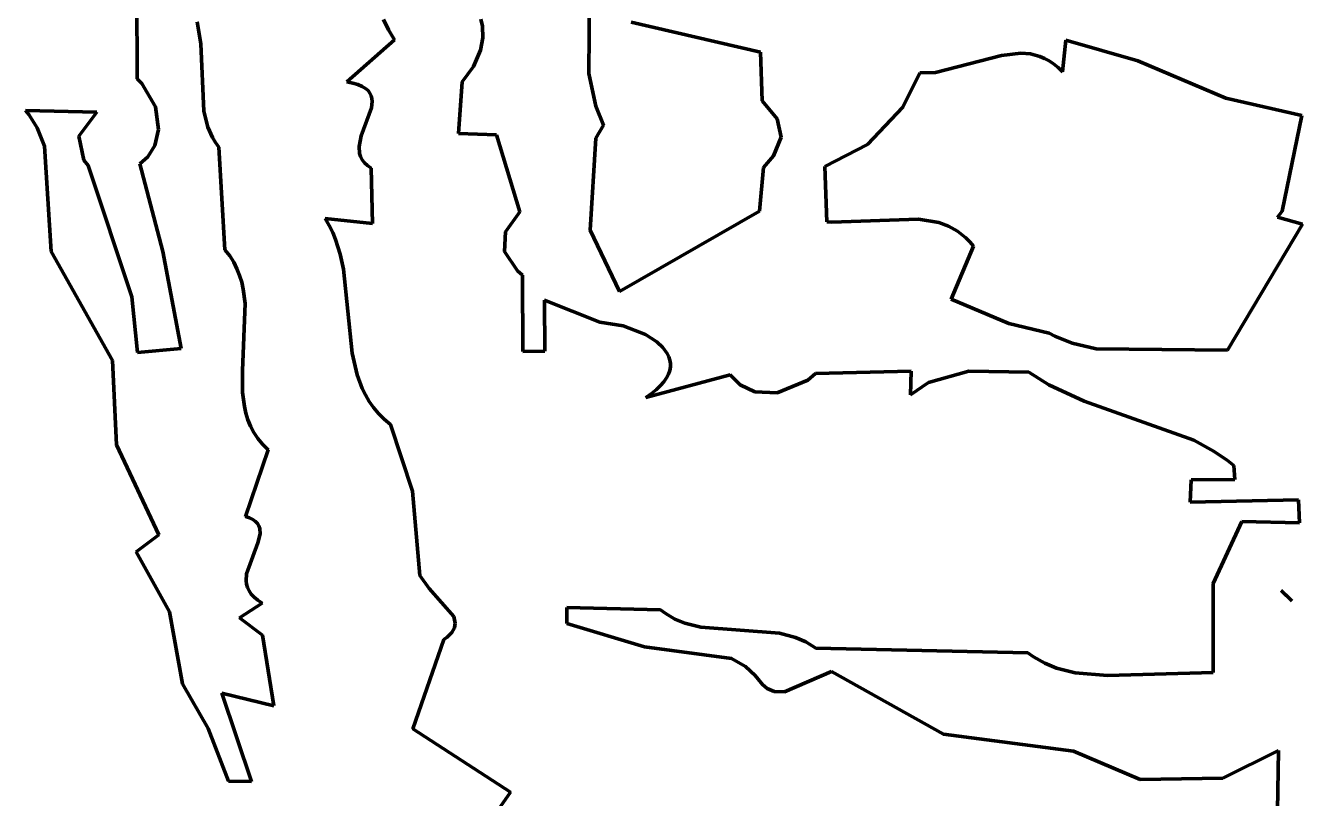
# Model space of a CAD drawing. Header units: millimetres. Extents: x 0 to 6.58, y 0 to 6.88.
# Drawn here: x 0.526 to 1.349, y 1.461 to 1.959 of the extents above; entities that cross this region are included whole.
import ezdxf

# ---------------------------------------------------------------- set-up
doc = ezdxf.new("R2010")
doc.units = ezdxf.units.MM
doc.layers.add('color#020202ff', color=7, linetype='CONTINUOUS', lineweight=100)
doc.layers.add('color#ffffffff', color=7, linetype='CONTINUOUS', lineweight=100)

msp = doc.modelspace()

# ---------------------------------------------------------------- linework, layer by layer
at = {"layer": 'color#020202ff'}
for p, q in [((0.59794, 1.92457), (0.59737, 2.0269)), ((0.88914, 1.92808), (0.89003, 2.01975)), ((0.63668, 1.96123), (0.63898, 1.94722)), ((0.76007, 1.9561), (0.75687, 1.96272)), ((0.81952, 1.96308), (0.82071, 1.9585)), ((0.91663, 1.96115), (0.99985, 1.94173)), ((0.76387, 1.94965), (0.76007, 1.9561)), ((0.82071, 1.9585), (0.82093, 1.95099)), ((0.63898, 1.94722), (0.64085, 1.90366)), ((0.73313, 1.92268), (0.76387, 1.94965)), ((0.82093, 1.95099), (0.81939, 1.94305)), ((1.19473, 1.92918), (1.19682, 1.9495)), ((1.19682, 1.9495), (1.24335, 1.93611)), ((0.81939, 1.94305), (0.81479, 1.93244)), ((0.99985, 1.94173), (1.001, 1.91037)), ((1.11276, 1.92871), (1.15533, 1.93969)), ((1.15533, 1.93969), (1.16793, 1.94109)), ((1.16793, 1.94109), (1.1741, 1.94058)), ((1.1741, 1.94058), (1.18015, 1.93899)), ((1.18015, 1.93899), (1.18313, 1.93775)), ((1.18313, 1.93775), (1.18608, 1.93616)), ((1.18608, 1.93616), (1.189, 1.93422)), ((1.24335, 1.93611), (1.30004, 1.91205)), ((0.81479, 1.93244), (0.80753, 1.92267)), ((0.89384, 1.90698), (0.88914, 1.92808)), ((1.09181, 1.90635), (1.10281, 1.92848)), ((1.10281, 1.92848), (1.11276, 1.92871)), ((1.189, 1.93422), (1.19188, 1.9319)), ((1.19188, 1.9319), (1.19473, 1.92918)), ((0.601, 1.92152), (0.59794, 1.92457)), ((0.60967, 1.90655), (0.601, 1.92152)), ((0.73701, 1.92186), (0.73313, 1.92268)), ((0.74028, 1.92087), (0.73701, 1.92186)), ((0.74297, 1.91972), (0.74028, 1.92087)), ((0.74514, 1.91841), (0.74297, 1.91972)), ((0.80753, 1.92267), (0.80512, 1.88941)), ((0.74682, 1.91697), (0.74514, 1.91841)), ((0.74805, 1.91539), (0.74682, 1.91697)), ((0.74888, 1.9137), (0.74805, 1.91539)), ((0.74934, 1.91189), (0.74888, 1.9137)), ((0.74948, 1.90999), (0.74934, 1.91189)), ((1.30004, 1.91205), (1.34916, 1.90089)), ((0.52809, 1.90152), (0.52595, 1.90424)), ((0.52595, 1.90424), (0.57187, 1.90306)), ((0.57187, 1.90306), (0.56025, 1.88758)), ((0.61167, 1.89181), (0.60967, 1.90655)), ((0.64085, 1.90366), (0.64353, 1.89331)), ((0.74238, 1.88775), (0.74897, 1.90592)), ((0.74897, 1.90592), (0.74948, 1.90999)), ((0.89864, 1.89471), (0.89384, 1.90698)), ((1.001, 1.91037), (1.0107, 1.89885)), ((1.0689, 1.88225), (1.09181, 1.90635)), ((0.5334, 1.89306), (0.52809, 1.90152)), ((0.89367, 1.88621), (0.89864, 1.89471)), ((1.0107, 1.89885), (1.01317, 1.88705)), ((1.34916, 1.90089), (1.33636, 1.8393)), ((0.53822, 1.88115), (0.5334, 1.89306)), ((0.56025, 1.88758), (0.56352, 1.87219)), ((0.60926, 1.88165), (0.61167, 1.89181)), ((0.64353, 1.89331), (0.64648, 1.88671)), ((0.64648, 1.88671), (0.64837, 1.88352)), ((0.74102, 1.88089), (0.74238, 1.88775)), ((0.80512, 1.88941), (0.82967, 1.88843)), ((0.82967, 1.88843), (0.84473, 1.83888)), ((0.89002, 1.82705), (0.89367, 1.88621)), ((1.01317, 1.88705), (1.00842, 1.87499)), ((0.54242, 1.81318), (0.53822, 1.88115)), ((0.60473, 1.87436), (0.60926, 1.88165)), ((0.64837, 1.88352), (0.65058, 1.88042)), ((0.65058, 1.88042), (0.65454, 1.81427)), ((0.74135, 1.87653), (0.74102, 1.88089)), ((1.04154, 1.86813), (1.0689, 1.88225)), ((0.56352, 1.87219), (0.56639, 1.86864)), ((0.59968, 1.86966), (0.60473, 1.87436)), ((0.61443, 1.81323), (0.59968, 1.86966)), ((0.74202, 1.87444), (0.74135, 1.87653)), ((0.74307, 1.87243), (0.74202, 1.87444)), ((0.74455, 1.87051), (0.74307, 1.87243)), ((0.7465, 1.86868), (0.74455, 1.87051)), ((1.00842, 1.87499), (1.00179, 1.86731)), ((0.56639, 1.86864), (0.59445, 1.78403)), ((0.74896, 1.86696), (0.7465, 1.86868)), ((0.74962, 1.8312), (0.74896, 1.86696)), ((1.00179, 1.86731), (0.99932, 1.83929)), ((1.04276, 1.83231), (1.04154, 1.86813)), ((0.84473, 1.83888), (0.8354, 1.82597)), ((0.99932, 1.83929), (0.90901, 1.78741)), ((1.33636, 1.8393), (1.33344, 1.83535)), ((0.72185, 1.83006), (0.71929, 1.83443)), ((0.71929, 1.83443), (0.74962, 1.8312)), ((0.72405, 1.82558), (0.72185, 1.83006)), ((1.04605, 1.83208), (1.04276, 1.83231)), ((1.10191, 1.83417), (1.04605, 1.83208)), ((1.11502, 1.83187), (1.10191, 1.83417)), ((1.12116, 1.82958), (1.11502, 1.83187)), ((1.12695, 1.82636), (1.12116, 1.82958)), ((1.34947, 1.83086), (1.30122, 1.74959)), ((1.33344, 1.83535), (1.34947, 1.83086)), ((0.72595, 1.82101), (0.72405, 1.82558)), ((0.7289, 1.81161), (0.72595, 1.82101)), ((0.8354, 1.82597), (0.83493, 1.81326)), ((0.90901, 1.78741), (0.89002, 1.82705)), ((1.13235, 1.82208), (1.12695, 1.82636)), ((1.13488, 1.8195), (1.13235, 1.82208)), ((0.58198, 1.74287), (0.54242, 1.81318)), ((0.62635, 1.75068), (0.61443, 1.81323)), ((0.65454, 1.81427), (0.65761, 1.81037)), ((0.83493, 1.81326), (0.84333, 1.80073)), ((1.12282, 1.78262), (1.13729, 1.81661)), ((1.13729, 1.81661), (1.13488, 1.8195)), ((0.65761, 1.81037), (0.66018, 1.80632)), ((0.66018, 1.80632), (0.66231, 1.80215)), ((0.73095, 1.80195), (0.7289, 1.81161)), ((0.66231, 1.80215), (0.66402, 1.79786)), ((0.66402, 1.79786), (0.66536, 1.79346)), ((0.73656, 1.74774), (0.73095, 1.80195)), ((0.84333, 1.80073), (0.84639, 1.79797)), ((0.84639, 1.79797), (0.84665, 1.74874)), ((0.66536, 1.79346), (0.66636, 1.78896)), ((0.66636, 1.78896), (0.66751, 1.77973)), ((0.59445, 1.78403), (0.5982, 1.74817)), ((0.66751, 1.77973), (0.66584, 1.73645)), ((0.86081, 1.749), (0.8607, 1.78189)), ((0.8607, 1.78189), (0.89633, 1.76775)), ((1.16018, 1.76676), (1.12282, 1.78262)), ((0.89633, 1.76775), (0.91127, 1.76538)), ((0.91127, 1.76538), (0.92576, 1.75974)), ((1.18615, 1.76058), (1.16018, 1.76676)), ((0.92576, 1.75974), (0.93304, 1.75504)), ((0.93304, 1.75504), (0.93692, 1.75144)), ((1.18981, 1.75866), (1.18615, 1.76058)), ((1.20103, 1.75412), (1.18981, 1.75866)), ((1.21651, 1.75046), (1.20103, 1.75412)), ((0.5982, 1.74817), (0.62635, 1.75068)), ((0.73974, 1.7338), (0.73656, 1.74774)), ((0.84665, 1.74874), (0.86081, 1.749)), ((0.93692, 1.75144), (0.9398, 1.74751)), ((0.9398, 1.74751), (0.94081, 1.74543)), ((1.30122, 1.74959), (1.21651, 1.75046)), ((0.58464, 1.68867), (0.58198, 1.74287)), ((0.94081, 1.74543), (0.9415, 1.74329)), ((0.94184, 1.73882), (0.94145, 1.7365)), ((0.9415, 1.74329), (0.94185, 1.74108)), ((0.94185, 1.74108), (0.94184, 1.73882)), ((0.66584, 1.73645), (0.66595, 1.72236)), ((0.74304, 1.72497), (0.73974, 1.7338)), ((0.9259, 1.7192), (0.9803, 1.73363)), ((0.9394, 1.73173), (0.9377, 1.72928)), ((0.94064, 1.73414), (0.9394, 1.73173)), ((0.94145, 1.7365), (0.94064, 1.73414)), ((0.9803, 1.73363), (0.98678, 1.72729)), ((1.0108, 1.72211), (1.03054, 1.73036)), ((1.03054, 1.73036), (1.03548, 1.73451)), ((1.03548, 1.73451), (1.09716, 1.73599)), ((1.09716, 1.73599), (1.09665, 1.72083)), ((1.1084, 1.72884), (1.13431, 1.73618)), ((1.13431, 1.73618), (1.173, 1.73548)), ((1.173, 1.73548), (1.1859, 1.72721)), ((0.66595, 1.72236), (0.66708, 1.71333)), ((0.74514, 1.72074), (0.74304, 1.72497)), ((0.92965, 1.72175), (0.9259, 1.7192)), ((0.93285, 1.72429), (0.92965, 1.72175)), ((0.93553, 1.7268), (0.93285, 1.72429)), ((0.9377, 1.72928), (0.93553, 1.7268)), ((0.98678, 1.72729), (0.99626, 1.72279)), ((0.99626, 1.72279), (1.0108, 1.72211)), ((1.09665, 1.72083), (1.1084, 1.72884)), ((1.1859, 1.72721), (1.20866, 1.71673)), ((0.66708, 1.71333), (0.66808, 1.70896)), ((0.74757, 1.71663), (0.74514, 1.72074)), ((0.75036, 1.71266), (0.74757, 1.71663)), ((1.20866, 1.71673), (1.27931, 1.69151)), ((0.66808, 1.70896), (0.66941, 1.70469)), ((0.66941, 1.70469), (0.67112, 1.70055)), ((0.75355, 1.70883), (0.75036, 1.71266)), ((0.75716, 1.70517), (0.75355, 1.70883)), ((0.76122, 1.70168), (0.75716, 1.70517)), ((0.67112, 1.70055), (0.67323, 1.69655)), ((0.67323, 1.69655), (0.6758, 1.69269)), ((0.77547, 1.6588), (0.76122, 1.70168)), ((0.61184, 1.63051), (0.58464, 1.68867)), ((0.6758, 1.69269), (0.67885, 1.68898)), ((0.67885, 1.68898), (0.68242, 1.68544)), ((1.27931, 1.69151), (1.29258, 1.68423)), ((0.68242, 1.68544), (0.66776, 1.64243)), ((1.29258, 1.68423), (1.30105, 1.67842)), ((1.30105, 1.67842), (1.30516, 1.67518)), ((1.30516, 1.67518), (1.30591, 1.66635)), ((1.27772, 1.66613), (1.27708, 1.65162)), ((1.30591, 1.66635), (1.27772, 1.66613)), ((0.78026, 1.60429), (0.77547, 1.6588)), ((1.27708, 1.65162), (1.34685, 1.65316)), ((1.34685, 1.65316), (1.34765, 1.63841)), ((0.66776, 1.64243), (0.67045, 1.64148)), ((0.67045, 1.64148), (0.67263, 1.64038)), ((0.67263, 1.64038), (0.67434, 1.63915)), ((0.67434, 1.63915), (0.67562, 1.63779)), ((1.31031, 1.63912), (1.29196, 1.59917)), ((1.34765, 1.63841), (1.31031, 1.63912)), ((0.67562, 1.63779), (0.6765, 1.63632)), ((0.67717, 1.63126), (0.67566, 1.62544)), ((0.6765, 1.63632), (0.67703, 1.63473)), ((0.67703, 1.63473), (0.67717, 1.63126)), ((0.59723, 1.61954), (0.61184, 1.63051)), ((0.67566, 1.62544), (0.6684, 1.60553)), ((0.61886, 1.58101), (0.59723, 1.61954)), ((0.6684, 1.60553), (0.66818, 1.60102)), ((0.66818, 1.60102), (0.66849, 1.5988)), ((0.66849, 1.5988), (0.66913, 1.59662)), ((0.78617, 1.59594), (0.78026, 1.60429)), ((1.29196, 1.59917), (1.29195, 1.54192)), ((0.66913, 1.59662), (0.67014, 1.59448)), ((0.67014, 1.59448), (0.67156, 1.59239)), ((0.67156, 1.59239), (0.67342, 1.59036)), ((0.67342, 1.59036), (0.67577, 1.5884)), ((0.80223, 1.57793), (0.78617, 1.59594)), ((1.33578, 1.5947), (1.34261, 1.58798)), ((1.34109, 1.58947), (1.33578, 1.5947)), ((1.34261, 1.58798), (1.34109, 1.58947)), ((0.67863, 1.58652), (0.66404, 1.57712)), ((0.67577, 1.5884), (0.67863, 1.58652)), ((0.93536, 1.58225), (0.87495, 1.58375)), ((0.87495, 1.58375), (0.87501, 1.57332)), ((0.93837, 1.57998), (0.93536, 1.58225)), ((0.62712, 1.53453), (0.61886, 1.58101)), ((0.66404, 1.57712), (0.67887, 1.56579)), ((0.80311, 1.57361), (0.80223, 1.57793)), ((0.80253, 1.57066), (0.80311, 1.57361)), ((0.87501, 1.57332), (0.92503, 1.55841)), ((0.94466, 1.5763), (0.93837, 1.57998)), ((0.95124, 1.57363), (0.94466, 1.5763)), ((0.96157, 1.57113), (0.95124, 1.57363)), ((0.67887, 1.56579), (0.68598, 1.52037)), ((0.79782, 1.56458), (0.79948, 1.56613)), ((0.79948, 1.56613), (0.80081, 1.56766)), ((0.80081, 1.56766), (0.80253, 1.57066)), ((1.01226, 1.56728), (0.96157, 1.57113)), ((1.02261, 1.56447), (1.01226, 1.56728)), ((0.77581, 1.5056), (0.79579, 1.56301)), ((0.79579, 1.56301), (0.79782, 1.56458)), ((0.92503, 1.55841), (0.98114, 1.55091)), ((1.02922, 1.56153), (1.02261, 1.56447)), ((1.03554, 1.55753), (1.02922, 1.56153)), ((1.1724, 1.55449), (1.03554, 1.55753)), ((0.98114, 1.55091), (0.99034, 1.54558)), ((1.17595, 1.55197), (1.1724, 1.55449)), ((1.1833, 1.54779), (1.17595, 1.55197)), ((0.99034, 1.54558), (0.99655, 1.53988)), ((1.01532, 1.52928), (1.04583, 1.54245)), ((1.04583, 1.54245), (1.11789, 1.50211)), ((1.19095, 1.54465), (1.1833, 1.54779)), ((1.2029, 1.54161), (1.19095, 1.54465)), ((1.22375, 1.53996), (1.2029, 1.54161)), ((1.29195, 1.54192), (1.22375, 1.53996)), ((0.64383, 1.5058), (0.62712, 1.53453)), ((0.99655, 1.53988), (0.99846, 1.53761)), ((0.99846, 1.53761), (1.00129, 1.53409)), ((1.00129, 1.53409), (1.00424, 1.53158)), ((0.68598, 1.52037), (0.65265, 1.52846)), ((0.65265, 1.52846), (0.67168, 1.47152)), ((1.00424, 1.53158), (1.00886, 1.5295)), ((1.00886, 1.5295), (1.01532, 1.52928)), ((0.6569, 1.4718), (0.64383, 1.5058)), ((0.83882, 1.46457), (0.77581, 1.5056)), ((1.11789, 1.50211), (1.20189, 1.49105)), ((1.20189, 1.49105), (1.24471, 1.47285)), ((1.2981, 1.47375), (1.33395, 1.49148)), ((1.33395, 1.49148), (1.33297, 1.43423)), ((0.67168, 1.47152), (0.6569, 1.4718)), ((1.24471, 1.47285), (1.2981, 1.47375)), ((0.81997, 1.43805), (0.83882, 1.46457))]:
    msp.add_line(p, q, dxfattribs=at)
at = {"layer": 'color#ffffffff'}
for p, q in [((0.59737, 2.0269), (0.59794, 1.92457)), ((0.89003, 2.01975), (0.88914, 1.92808)), ((0.63898, 1.94722), (0.63668, 1.96123)), ((0.75687, 1.96272), (0.76007, 1.9561)), ((0.82071, 1.9585), (0.81952, 1.96308)), ((0.99985, 1.94173), (0.91663, 1.96115)), ((0.76007, 1.9561), (0.76387, 1.94965)), ((0.82093, 1.95099), (0.82071, 1.9585)), ((0.64085, 1.90366), (0.63898, 1.94722)), ((0.76387, 1.94965), (0.73313, 1.92268)), ((0.81939, 1.94305), (0.82093, 1.95099)), ((1.19682, 1.9495), (1.19473, 1.92918)), ((1.24335, 1.93611), (1.19682, 1.9495)), ((0.81479, 1.93244), (0.81939, 1.94305)), ((1.001, 1.91037), (0.99985, 1.94173)), ((1.15533, 1.93969), (1.11276, 1.92871)), ((1.16793, 1.94109), (1.15533, 1.93969)), ((1.1741, 1.94058), (1.16793, 1.94109)), ((1.18015, 1.93899), (1.1741, 1.94058)), ((1.18313, 1.93775), (1.18015, 1.93899)), ((1.18608, 1.93616), (1.18313, 1.93775)), ((1.189, 1.93422), (1.18608, 1.93616)), ((1.30004, 1.91205), (1.24335, 1.93611)), ((0.80753, 1.92267), (0.81479, 1.93244)), ((0.88914, 1.92808), (0.89384, 1.90698)), ((1.10281, 1.92848), (1.09181, 1.90635)), ((1.11276, 1.92871), (1.10281, 1.92848)), ((1.19188, 1.9319), (1.189, 1.93422)), ((1.19473, 1.92918), (1.19188, 1.9319)), ((0.59794, 1.92457), (0.601, 1.92152)), ((0.601, 1.92152), (0.60967, 1.90655)), ((0.73313, 1.92268), (0.73701, 1.92186)), ((0.73701, 1.92186), (0.74028, 1.92087)), ((0.74028, 1.92087), (0.74297, 1.91972)), ((0.74297, 1.91972), (0.74514, 1.91841)), ((0.80512, 1.88941), (0.80753, 1.92267)), ((0.74514, 1.91841), (0.74682, 1.91697)), ((0.74682, 1.91697), (0.74805, 1.91539)), ((0.74805, 1.91539), (0.74888, 1.9137)), ((0.74888, 1.9137), (0.74934, 1.91189)), ((0.74934, 1.91189), (0.74948, 1.90999)), ((1.34916, 1.90089), (1.30004, 1.91205)), ((0.57187, 1.90306), (0.52595, 1.90424)), ((0.52595, 1.90424), (0.52809, 1.90152)), ((0.56025, 1.88758), (0.57187, 1.90306)), ((0.60967, 1.90655), (0.61167, 1.89181)), ((0.64353, 1.89331), (0.64085, 1.90366)), ((0.74897, 1.90592), (0.74238, 1.88775)), ((0.74948, 1.90999), (0.74897, 1.90592)), ((0.89384, 1.90698), (0.89864, 1.89471)), ((1.0107, 1.89885), (1.001, 1.91037)), ((1.09181, 1.90635), (1.0689, 1.88225)), ((0.52809, 1.90152), (0.5334, 1.89306)), ((0.89864, 1.89471), (0.89367, 1.88621)), ((1.01317, 1.88705), (1.0107, 1.89885)), ((1.33636, 1.8393), (1.34916, 1.90089)), ((0.5334, 1.89306), (0.53822, 1.88115)), ((0.56352, 1.87219), (0.56025, 1.88758)), ((0.61167, 1.89181), (0.60926, 1.88165)), ((0.64648, 1.88671), (0.64353, 1.89331)), ((0.64837, 1.88352), (0.64648, 1.88671)), ((0.74238, 1.88775), (0.74102, 1.88089)), ((0.82967, 1.88843), (0.80512, 1.88941)), ((0.84473, 1.83888), (0.82967, 1.88843)), ((0.89367, 1.88621), (0.89002, 1.82705)), ((1.00842, 1.87499), (1.01317, 1.88705)), ((0.53822, 1.88115), (0.54242, 1.81318)), ((0.60926, 1.88165), (0.60473, 1.87436)), ((0.65058, 1.88042), (0.64837, 1.88352)), ((0.65454, 1.81427), (0.65058, 1.88042)), ((0.74102, 1.88089), (0.74135, 1.87653)), ((1.0689, 1.88225), (1.04154, 1.86813)), ((0.56639, 1.86864), (0.56352, 1.87219)), ((0.60473, 1.87436), (0.59968, 1.86966)), ((0.59968, 1.86966), (0.61443, 1.81323)), ((0.74135, 1.87653), (0.74202, 1.87444)), ((0.74202, 1.87444), (0.74307, 1.87243)), ((0.74307, 1.87243), (0.74455, 1.87051)), ((0.74455, 1.87051), (0.7465, 1.86868)), ((1.00179, 1.86731), (1.00842, 1.87499)), ((0.59445, 1.78403), (0.56639, 1.86864)), ((0.7465, 1.86868), (0.74896, 1.86696)), ((0.74896, 1.86696), (0.74962, 1.8312)), ((0.99932, 1.83929), (1.00179, 1.86731)), ((1.04154, 1.86813), (1.04276, 1.83231)), ((0.8354, 1.82597), (0.84473, 1.83888)), ((0.90901, 1.78741), (0.99932, 1.83929)), ((1.33344, 1.83535), (1.33636, 1.8393)), ((0.74962, 1.8312), (0.71929, 1.83443)), ((0.71929, 1.83443), (0.72185, 1.83006)), ((0.72185, 1.83006), (0.72405, 1.82558)), ((1.04276, 1.83231), (1.04605, 1.83208)), ((1.04605, 1.83208), (1.10191, 1.83417)), ((1.10191, 1.83417), (1.11502, 1.83187)), ((1.11502, 1.83187), (1.12116, 1.82958)), ((1.12116, 1.82958), (1.12695, 1.82636)), ((1.30122, 1.74959), (1.34947, 1.83086)), ((1.34947, 1.83086), (1.33344, 1.83535)), ((0.72405, 1.82558), (0.72595, 1.82101)), ((0.72595, 1.82101), (0.7289, 1.81161)), ((0.83493, 1.81326), (0.8354, 1.82597)), ((0.89002, 1.82705), (0.90901, 1.78741)), ((1.12695, 1.82636), (1.13235, 1.82208)), ((1.13235, 1.82208), (1.13488, 1.8195)), ((0.54242, 1.81318), (0.58198, 1.74287)), ((0.61443, 1.81323), (0.62635, 1.75068)), ((0.65761, 1.81037), (0.65454, 1.81427)), ((0.84333, 1.80073), (0.83493, 1.81326)), ((1.13729, 1.81661), (1.12282, 1.78262)), ((1.13488, 1.8195), (1.13729, 1.81661)), ((0.66018, 1.80632), (0.65761, 1.81037)), ((0.66231, 1.80215), (0.66018, 1.80632)), ((0.7289, 1.81161), (0.73095, 1.80195)), ((0.66402, 1.79786), (0.66231, 1.80215)), ((0.66536, 1.79346), (0.66402, 1.79786)), ((0.73095, 1.80195), (0.73656, 1.74774)), ((0.84639, 1.79797), (0.84333, 1.80073)), ((0.84665, 1.74874), (0.84639, 1.79797)), ((0.66636, 1.78896), (0.66536, 1.79346)), ((0.66751, 1.77973), (0.66636, 1.78896)), ((0.5982, 1.74817), (0.59445, 1.78403)), ((0.66584, 1.73645), (0.66751, 1.77973)), ((0.89633, 1.76775), (0.8607, 1.78189)), ((0.8607, 1.78189), (0.86081, 1.749)), ((1.12282, 1.78262), (1.16018, 1.76676)), ((0.91127, 1.76538), (0.89633, 1.76775)), ((0.92576, 1.75974), (0.91127, 1.76538)), ((1.16018, 1.76676), (1.18615, 1.76058)), ((0.93304, 1.75504), (0.92576, 1.75974)), ((0.93692, 1.75144), (0.93304, 1.75504)), ((1.18615, 1.76058), (1.18981, 1.75866)), ((1.18981, 1.75866), (1.20103, 1.75412)), ((1.20103, 1.75412), (1.21651, 1.75046)), ((0.62635, 1.75068), (0.5982, 1.74817)), ((0.73656, 1.74774), (0.73974, 1.7338)), ((0.86081, 1.749), (0.84665, 1.74874)), ((0.9398, 1.74751), (0.93692, 1.75144)), ((0.94081, 1.74543), (0.9398, 1.74751)), ((1.21651, 1.75046), (1.30122, 1.74959)), ((0.58198, 1.74287), (0.58464, 1.68867)), ((0.9415, 1.74329), (0.94081, 1.74543)), ((0.94145, 1.7365), (0.94184, 1.73882)), ((0.94185, 1.74108), (0.9415, 1.74329)), ((0.94184, 1.73882), (0.94185, 1.74108)), ((0.66595, 1.72236), (0.66584, 1.73645)), ((0.73974, 1.7338), (0.74304, 1.72497)), ((0.9803, 1.73363), (0.9259, 1.7192)), ((0.9377, 1.72928), (0.9394, 1.73173)), ((0.9394, 1.73173), (0.94064, 1.73414)), ((0.94064, 1.73414), (0.94145, 1.7365)), ((0.98678, 1.72729), (0.9803, 1.73363)), ((1.03054, 1.73036), (1.0108, 1.72211)), ((1.03548, 1.73451), (1.03054, 1.73036)), ((1.09716, 1.73599), (1.03548, 1.73451)), ((1.09665, 1.72083), (1.09716, 1.73599)), ((1.13431, 1.73618), (1.1084, 1.72884)), ((1.173, 1.73548), (1.13431, 1.73618)), ((1.1859, 1.72721), (1.173, 1.73548)), ((0.66708, 1.71333), (0.66595, 1.72236)), ((0.74304, 1.72497), (0.74514, 1.72074)), ((0.9259, 1.7192), (0.92965, 1.72175)), ((0.92965, 1.72175), (0.93285, 1.72429)), ((0.93285, 1.72429), (0.93553, 1.7268)), ((0.93553, 1.7268), (0.9377, 1.72928)), ((0.99626, 1.72279), (0.98678, 1.72729)), ((1.0108, 1.72211), (0.99626, 1.72279)), ((1.1084, 1.72884), (1.09665, 1.72083)), ((1.20866, 1.71673), (1.1859, 1.72721)), ((0.66808, 1.70896), (0.66708, 1.71333)), ((0.74514, 1.72074), (0.74757, 1.71663)), ((0.74757, 1.71663), (0.75036, 1.71266)), ((1.27931, 1.69151), (1.20866, 1.71673)), ((0.66941, 1.70469), (0.66808, 1.70896)), ((0.67112, 1.70055), (0.66941, 1.70469)), ((0.75036, 1.71266), (0.75355, 1.70883)), ((0.75355, 1.70883), (0.75716, 1.70517)), ((0.75716, 1.70517), (0.76122, 1.70168)), ((0.67323, 1.69655), (0.67112, 1.70055)), ((0.6758, 1.69269), (0.67323, 1.69655)), ((0.76122, 1.70168), (0.77547, 1.6588)), ((0.58464, 1.68867), (0.61184, 1.63051)), ((0.67885, 1.68898), (0.6758, 1.69269)), ((0.68242, 1.68544), (0.67885, 1.68898)), ((1.29258, 1.68423), (1.27931, 1.69151)), ((0.66776, 1.64243), (0.68242, 1.68544)), ((1.30105, 1.67842), (1.29258, 1.68423)), ((1.30516, 1.67518), (1.30105, 1.67842)), ((1.30591, 1.66635), (1.30516, 1.67518)), ((1.27708, 1.65162), (1.27772, 1.66613)), ((1.27772, 1.66613), (1.30591, 1.66635)), ((0.77547, 1.6588), (0.78026, 1.60429)), ((1.34685, 1.65316), (1.27708, 1.65162)), ((1.34765, 1.63841), (1.34685, 1.65316)), ((0.67045, 1.64148), (0.66776, 1.64243)), ((0.67263, 1.64038), (0.67045, 1.64148)), ((0.67434, 1.63915), (0.67263, 1.64038)), ((0.67562, 1.63779), (0.67434, 1.63915)), ((1.29196, 1.59917), (1.31031, 1.63912)), ((1.31031, 1.63912), (1.34765, 1.63841)), ((0.6765, 1.63632), (0.67562, 1.63779)), ((0.67566, 1.62544), (0.67717, 1.63126)), ((0.67703, 1.63473), (0.6765, 1.63632)), ((0.67717, 1.63126), (0.67703, 1.63473)), ((0.61184, 1.63051), (0.59723, 1.61954)), ((0.6684, 1.60553), (0.67566, 1.62544)), ((0.59723, 1.61954), (0.61886, 1.58101)), ((0.66818, 1.60102), (0.6684, 1.60553)), ((0.66849, 1.5988), (0.66818, 1.60102)), ((0.66913, 1.59662), (0.66849, 1.5988)), ((0.78026, 1.60429), (0.78617, 1.59594)), ((1.29195, 1.54192), (1.29196, 1.59917)), ((0.67014, 1.59448), (0.66913, 1.59662)), ((0.67156, 1.59239), (0.67014, 1.59448)), ((0.67342, 1.59036), (0.67156, 1.59239)), ((0.67577, 1.5884), (0.67342, 1.59036)), ((0.78617, 1.59594), (0.80223, 1.57793)), ((1.33578, 1.5947), (1.34109, 1.58947)), ((1.34261, 1.58798), (1.33578, 1.5947)), ((1.34109, 1.58947), (1.34261, 1.58798)), ((0.66404, 1.57712), (0.67863, 1.58652)), ((0.67863, 1.58652), (0.67577, 1.5884)), ((0.87501, 1.57332), (0.87495, 1.58375)), ((0.87495, 1.58375), (0.93536, 1.58225)), ((0.93536, 1.58225), (0.93837, 1.57998)), ((0.61886, 1.58101), (0.62712, 1.53453)), ((0.67887, 1.56579), (0.66404, 1.57712)), ((0.80223, 1.57793), (0.80311, 1.57361)), ((0.80311, 1.57361), (0.80253, 1.57066)), ((0.92503, 1.55841), (0.87501, 1.57332)), ((0.93837, 1.57998), (0.94466, 1.5763)), ((0.94466, 1.5763), (0.95124, 1.57363)), ((0.95124, 1.57363), (0.96157, 1.57113)), ((0.68598, 1.52037), (0.67887, 1.56579)), ((0.79948, 1.56613), (0.79782, 1.56458)), ((0.80081, 1.56766), (0.79948, 1.56613)), ((0.80253, 1.57066), (0.80081, 1.56766)), ((0.96157, 1.57113), (1.01226, 1.56728)), ((1.01226, 1.56728), (1.02261, 1.56447)), ((0.79579, 1.56301), (0.77581, 1.5056)), ((0.79782, 1.56458), (0.79579, 1.56301)), ((0.98114, 1.55091), (0.92503, 1.55841)), ((1.02261, 1.56447), (1.02922, 1.56153)), ((1.02922, 1.56153), (1.03554, 1.55753)), ((1.03554, 1.55753), (1.1724, 1.55449)), ((0.99034, 1.54558), (0.98114, 1.55091)), ((1.1724, 1.55449), (1.17595, 1.55197)), ((1.17595, 1.55197), (1.1833, 1.54779)), ((0.99655, 1.53988), (0.99034, 1.54558)), ((1.04583, 1.54245), (1.01532, 1.52928)), ((1.11789, 1.50211), (1.04583, 1.54245)), ((1.1833, 1.54779), (1.19095, 1.54465)), ((1.19095, 1.54465), (1.2029, 1.54161)), ((1.2029, 1.54161), (1.22375, 1.53996)), ((1.22375, 1.53996), (1.29195, 1.54192)), ((0.62712, 1.53453), (0.64383, 1.5058)), ((0.99846, 1.53761), (0.99655, 1.53988)), ((1.00129, 1.53409), (0.99846, 1.53761)), ((1.00424, 1.53158), (1.00129, 1.53409)), ((0.67168, 1.47152), (0.65265, 1.52846)), ((0.65265, 1.52846), (0.68598, 1.52037)), ((1.00886, 1.5295), (1.00424, 1.53158)), ((1.01532, 1.52928), (1.00886, 1.5295)), ((0.64383, 1.5058), (0.6569, 1.4718)), ((0.77581, 1.5056), (0.83882, 1.46457)), ((1.20189, 1.49105), (1.11789, 1.50211)), ((1.24471, 1.47285), (1.20189, 1.49105)), ((1.33395, 1.49148), (1.2981, 1.47375)), ((1.33297, 1.43423), (1.33395, 1.49148)), ((0.6569, 1.4718), (0.67168, 1.47152)), ((1.2981, 1.47375), (1.24471, 1.47285)), ((0.83882, 1.46457), (0.81997, 1.43805))]:
    msp.add_line(p, q, dxfattribs=at)

doc.saveas('drawing.dxf')
